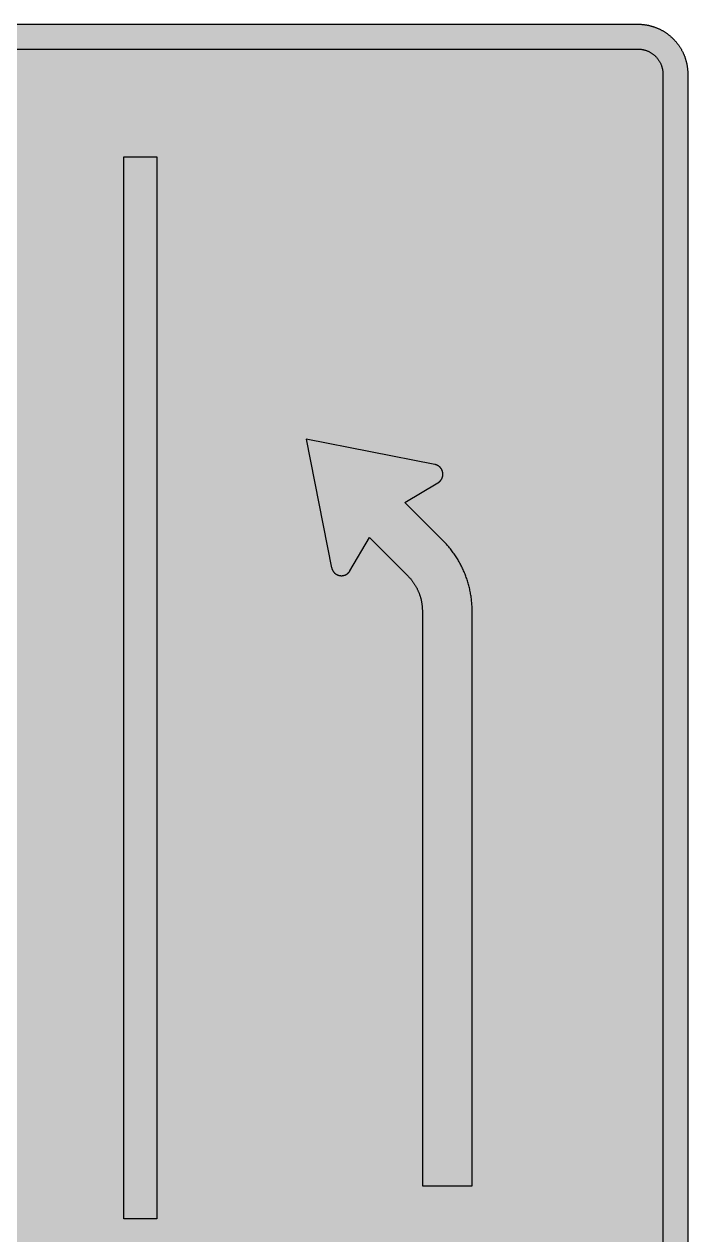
# Model space of a CAD drawing. Header units: metres. Extents: x -10.3 to 30.2, y -1.5 to 21.9.
# Drawn here: x 0 to 8.47, y 6.49 to 21.93 of the extents above; entities that cross this region are included whole.
import ezdxf

# ---------------------------------------------------------------- set-up
doc = ezdxf.new("R2010")
doc.units = ezdxf.units.M

msp = doc.modelspace()

# ---------------------------------------------------------------- hatches: boundary and pattern name
at = {"true_color": 0xf1efea}
for points in [[(-7.83165, 5.000006), (-7.839567, 4.999994), (-7.847415, 5.000147), (-7.855341, 5.000375), (-7.863189, 5.000756), (-7.871037, 5.001215), (-7.87881, 5.001749), (-7.886658, 5.002358), (-7.894431, 5.003042), (-7.902204, 5.003882), (-7.909977, 5.004797), (-7.917747, 5.005787), (-7.925445, 5.00693), (-7.93314, 5.008148), (-7.940838, 5.009444), (-7.948458, 5.010815), (-7.956153, 5.012264), (-7.963773, 5.013863), (-7.971318, 5.01554), (-7.978938, 5.017292), (-7.98648, 5.019122), (-7.993947, 5.021027), (-8.001417, 5.023085), (-8.008884, 5.025218), (-8.016351, 5.027426), (-8.023743, 5.029712), (-8.031135, 5.032076), (-8.038449, 5.03459), (-8.045763, 5.037104), (-8.05308, 5.039771), (-8.060319, 5.042516), (-8.06748, 5.045411), (-8.074644, 5.048306), (-8.081808, 5.051279), (-8.088894, 5.054402), (-8.09598, 5.057603), (-8.102991, 5.060804), (-8.110002, 5.064155), (-8.116935, 5.067662), (-8.123793, 5.071166), (-8.130651, 5.074748), (-8.137509, 5.07848), (-8.144292, 5.082215), (-8.150997, 5.0861), (-8.157702, 5.090063), (-8.164332, 5.094026), (-8.170884, 5.098142), (-8.177439, 5.102333), (-8.183991, 5.106599), (-8.190393, 5.111018), (-8.196792, 5.115437), (-8.203194, 5.119934), (-8.209443, 5.124506), (-8.215689, 5.129231), (-8.221863, 5.133956), (-8.228034, 5.138831), (-8.23413, 5.143709), (-8.240151, 5.148737), (-8.246094, 5.153843), (-8.252037, 5.158949), (-8.25783, 5.164205), (-8.263695, 5.169539), (-8.26941, 5.174873), (-8.27505, 5.18036), (-8.28069, 5.185922), (-8.286252, 5.191562), (-8.291661, 5.197202), (-8.297073, 5.202917), (-8.302407, 5.208707), (-8.307663, 5.214575), (-8.312769, 5.220518), (-8.317875, 5.226461), (-8.322828, 5.232482), (-8.327781, 5.238578), (-8.332656, 5.244749), (-8.337381, 5.250923), (-8.342031, 5.257169), (-8.346678, 5.263418), (-8.351175, 5.26982), (-8.355594, 5.276219), (-8.360013, 5.282621), (-8.364279, 5.289173), (-8.36847, 5.29565), (-8.372586, 5.30228), (-8.376549, 5.30891), (-8.380512, 5.315615), (-8.384397, 5.32232), (-8.388132, 5.329103), (-8.391864, 5.335961), (-8.395446, 5.342819), (-8.399028, 5.349677), (-8.402457, 5.35661), (-8.405808, 5.363621), (-8.409087, 5.370632), (-8.41221, 5.377718), (-8.415333, 5.384804), (-8.418306, 5.391968), (-8.421279, 5.399132), (-8.424096, 5.406293), (-8.426841, 5.413532), (-8.429508, 5.420849), (-8.432022, 5.428163), (-8.434536, 5.435477), (-8.4369, 5.442869), (-8.439261, 5.450261), (-8.441472, 5.457728), (-8.443527, 5.465195), (-8.445585, 5.472665), (-8.447568, 5.480207), (-8.449395, 5.487752), (-8.451147, 5.495294), (-8.452824, 5.502839), (-8.454348, 5.510459), (-8.455872, 5.518154), (-8.457243, 5.525774), (-8.458539, 5.533472), (-8.45976, 5.541167), (-8.460825, 5.54894), (-8.461815, 5.556635), (-8.46273, 5.564408), (-8.46357, 5.572181), (-8.464332, 5.580029), (-8.464941, 5.587802), (-8.465475, 5.59565), (-8.465931, 5.603498), (-8.466237, 5.611349), (-8.466465, 5.619197), (-8.466618, 5.627045), (-8.466693, 5.634971), (-8.466651, 21.298337), (-8.466618, 21.306185), (-8.466465, 21.314033), (-8.466237, 21.321959), (-8.465931, 21.329807), (-8.465475, 21.337655), (-8.464941, 21.345428), (-8.464332, 21.353276), (-8.46357, 21.361049), (-8.46273, 21.368822), (-8.461815, 21.376595), (-8.460825, 21.384368), (-8.45976, 21.392063), (-8.458539, 21.399758), (-8.457243, 21.407456), (-8.455872, 21.415076), (-8.454348, 21.422771), (-8.452824, 21.430391), (-8.451147, 21.437936), (-8.449395, 21.445556), (-8.447568, 21.453023), (-8.445585, 21.460568), (-8.443527, 21.468035), (-8.441472, 21.475502), (-8.439261, 21.482969), (-8.4369, 21.490361), (-8.434536, 21.497753), (-8.432022, 21.505067), (-8.429508, 21.512384), (-8.426841, 21.519623), (-8.424096, 21.526862), (-8.421279, 21.534101), (-8.418306, 21.541262), (-8.415333, 21.548426), (-8.41221, 21.555512), (-8.409087, 21.562598), (-8.405808, 21.569609), (-8.402457, 21.576542), (-8.399028, 21.583553), (-8.395446, 21.590411), (-8.391864, 21.597269), (-8.388132, 21.604127), (-8.384397, 21.61091), (-8.380512, 21.617615), (-8.376549, 21.62432), (-8.372586, 21.63095), (-8.36847, 21.637502), (-8.364279, 21.644057), (-8.360013, 21.650609), (-8.355594, 21.657011), (-8.351175, 21.66341), (-8.346678, 21.669737), (-8.342031, 21.676061), (-8.337381, 21.68231), (-8.332656, 21.688481), (-8.327781, 21.694652), (-8.322828, 21.700748), (-8.317875, 21.706769), (-8.312769, 21.712712), (-8.307663, 21.718655), (-8.302407, 21.724448), (-8.297073, 21.730238), (-8.291661, 21.736031), (-8.286252, 21.741668), (-8.28069, 21.747308), (-8.27505, 21.75287), (-8.26941, 21.758279), (-8.263695, 21.763691), (-8.25783, 21.769025), (-8.252037, 21.774206), (-8.246094, 21.779387), (-8.240151, 21.784493), (-8.23413, 21.789446), (-8.228034, 21.794399), (-8.221863, 21.799199), (-8.215689, 21.803999), (-8.209443, 21.808649), (-8.203194, 21.813296), (-8.196792, 21.817793), (-8.190393, 21.822212), (-8.183991, 21.826556), (-8.177439, 21.8309), (-8.170884, 21.835091), (-8.164332, 21.839204), (-8.157702, 21.843167), (-8.150997, 21.84713), (-8.144292, 21.851015), (-8.137509, 21.85475), (-8.130651, 21.858482), (-8.123793, 21.862064), (-8.116935, 21.865571), (-8.110002, 21.869075), (-8.102991, 21.872429), (-8.09598, 21.875627), (-8.088894, 21.878828), (-8.081808, 21.881954), (-8.074644, 21.884924), (-8.06748, 21.887897), (-8.060319, 21.890717), (-8.05308, 21.893459), (-8.045763, 21.896126), (-8.038449, 21.89864), (-8.031135, 21.901154), (-8.023743, 21.903518), (-8.016351, 21.905804), (-8.008884, 21.908012), (-8.001417, 21.910148), (-7.993947, 21.912203), (-7.98648, 21.914108), (-7.978938, 21.916013), (-7.971318, 21.917768), (-7.963773, 21.919442), (-7.956153, 21.920966), (-7.948458, 21.92249), (-7.940838, 21.923864), (-7.93314, 21.925157), (-7.925445, 21.9263), (-7.917747, 21.927443), (-7.909977, 21.928436), (-7.902204, 21.929348), (-7.894431, 21.930188), (-7.886658, 21.93095), (-7.87881, 21.931559), (-7.871037, 21.932093), (-7.863189, 21.932549), (-7.855341, 21.932855), (-7.847415, 21.933083), (-7.839567, 21.933236), (-7.831719, 21.933311), (7.831683, 21.933338), (7.839498, 21.933236), (7.847421, 21.933083), (7.855272, 21.932855), (7.86312, 21.932549), (7.870968, 21.932093), (7.878816, 21.931559), (7.886589, 21.93095), (7.894437, 21.930188), (7.90221, 21.929348), (7.909983, 21.928436), (7.917678, 21.927443), (7.925451, 21.9263), (7.933146, 21.925157), (7.940844, 21.923864), (7.948464, 21.92249), (7.956084, 21.920966), (7.963704, 21.919442), (7.971324, 21.917768), (7.978866, 21.916013), (7.986411, 21.914108), (7.993956, 21.912203), (8.001423, 21.910148), (8.00889, 21.908012), (8.016357, 21.905804), (8.023749, 21.903518), (8.031141, 21.901154), (8.038455, 21.89864), (8.045772, 21.896126), (8.053011, 21.893459), (8.06025, 21.890717), (8.067489, 21.887897), (8.07465, 21.884924), (8.081814, 21.881954), (8.0889, 21.878828), (8.095986, 21.875627), (8.102997, 21.872429), (8.110008, 21.869075), (8.116941, 21.865571), (8.123799, 21.862064), (8.130657, 21.858482), (8.137515, 21.85475), (8.144298, 21.851015), (8.151003, 21.84713), (8.157708, 21.843167), (8.164338, 21.839204), (8.17089, 21.835091), (8.177445, 21.8309), (8.183997, 21.826556), (8.190399, 21.822212), (8.196798, 21.817793), (8.2032, 21.813296), (8.209449, 21.808649), (8.215698, 21.803999), (8.221869, 21.799199), (8.22804, 21.794399), (8.234136, 21.789446), (8.240157, 21.784493), (8.2461, 21.779387), (8.252043, 21.774206), (8.257911, 21.769025), (8.263704, 21.763691), (8.269419, 21.758279), (8.275056, 21.75287), (8.280696, 21.747308), (8.286258, 21.741668), (8.291667, 21.736031), (8.297079, 21.730238), (8.302413, 21.724448), (8.307669, 21.718655), (8.312775, 21.712712), (8.317881, 21.706769), (8.322834, 21.700748), (8.327787, 21.694652), (8.332665, 21.688481), (8.337387, 21.68231), (8.342037, 21.676061), (8.346684, 21.669737), (8.351181, 21.66341), (8.3556, 21.657011), (8.359944, 21.650609), (8.364288, 21.644057), (8.368479, 21.637502), (8.372592, 21.63095), (8.376555, 21.62432), (8.380518, 21.617615), (8.384403, 21.61091), (8.388138, 21.604127), (8.39187, 21.597269), (8.395452, 21.590411), (8.398959, 21.583553), (8.402388, 21.576542), (8.405739, 21.569609), (8.409015, 21.562598), (8.412216, 21.555512), (8.415342, 21.548426), (8.418312, 21.541262), (8.421207, 21.534101), (8.424105, 21.526862), (8.426847, 21.519623), (8.429439, 21.512384), (8.432028, 21.505067), (8.434542, 21.497753), (8.436906, 21.490361), (8.439192, 21.482969), (8.4414, 21.475502), (8.443536, 21.468035), (8.445591, 21.460568), (8.447496, 21.453023), (8.449326, 21.445556), (8.451078, 21.437936), (8.452755, 21.430391), (8.454354, 21.422771), (8.455803, 21.415076), (8.457174, 21.407456), (8.45847, 21.399758), (8.459688, 21.392063), (8.460756, 21.384368), (8.461824, 21.376595), (8.462736, 21.368822), (8.463576, 21.361049), (8.46426, 21.353276), (8.464872, 21.345428), (8.465403, 21.337655), (8.465862, 21.329807), (8.466243, 21.321959), (8.466471, 21.314033), (8.466624, 21.306185), (8.466624, 21.298337), (8.466681, 5.635004), (8.466624, 5.627045), (8.466471, 5.619197), (8.466243, 5.611349), (8.465862, 5.603498), (8.465403, 5.59565), (8.464872, 5.587802), (8.46426, 5.580029), (8.463576, 5.572181), (8.462736, 5.564408), (8.461824, 5.556635), (8.460756, 5.54894), (8.459688, 5.541167), (8.45847, 5.533472), (8.457174, 5.525774), (8.455803, 5.518154), (8.454354, 5.510459), (8.452755, 5.502839), (8.451078, 5.495294), (8.449326, 5.487752), (8.447496, 5.480207), (8.445591, 5.472665), (8.443536, 5.465195), (8.4414, 5.457728), (8.439192, 5.450261), (8.436906, 5.442869), (8.434542, 5.435477), (8.432028, 5.428163), (8.429439, 5.420849), (8.426847, 5.413532), (8.424105, 5.406293), (8.421207, 5.399132), (8.418312, 5.391968), (8.415342, 5.384804), (8.412216, 5.377718), (8.409015, 5.370632), (8.405739, 5.363621), (8.402388, 5.35661), (8.398959, 5.349677), (8.395452, 5.342819), (8.39187, 5.335961), (8.388138, 5.329103), (8.384403, 5.32232), (8.380518, 5.315615), (8.376555, 5.30891), (8.372592, 5.30228), (8.368479, 5.29565), (8.364288, 5.289173), (8.359944, 5.282621), (8.3556, 5.276219), (8.351181, 5.26982), (8.346684, 5.263418), (8.342037, 5.257169), (8.337387, 5.250923), (8.332665, 5.244749), (8.327787, 5.238578), (8.322834, 5.232482), (8.317881, 5.226461), (8.312775, 5.220518), (8.307669, 5.214575), (8.302413, 5.208707), (8.297079, 5.202917), (8.291667, 5.197202), (8.286258, 5.191562), (8.280696, 5.185922), (8.275056, 5.18036), (8.269419, 5.174873), (8.263704, 5.169539), (8.257911, 5.164205), (8.252043, 5.158949), (8.2461, 5.153843), (8.240157, 5.148737), (8.234136, 5.143709), (8.22804, 5.138831), (8.221869, 5.133956), (8.215698, 5.129231), (8.209449, 5.124506), (8.2032, 5.119934), (8.196798, 5.115437), (8.190399, 5.111018), (8.183997, 5.106599), (8.177445, 5.102333), (8.17089, 5.098142), (8.164338, 5.094026), (8.157708, 5.090063), (8.151003, 5.0861), (8.144298, 5.082215), (8.137515, 5.07848), (8.130657, 5.074748), (8.123799, 5.071166), (8.116941, 5.067662), (8.110008, 5.064155), (8.102997, 5.060804), (8.095986, 5.057603), (8.0889, 5.054402), (8.081814, 5.051279), (8.07465, 5.048306), (8.067489, 5.045411), (8.06025, 5.042516), (8.053011, 5.039771), (8.045772, 5.037104), (8.038455, 5.03459), (8.031141, 5.032076), (8.023749, 5.029712), (8.016357, 5.027426), (8.00889, 5.025218), (8.001423, 5.023085), (7.993956, 5.021027), (7.986411, 5.019122), (7.978866, 5.017292), (7.971324, 5.01554), (7.963704, 5.013863), (7.956084, 5.012264), (7.948464, 5.010815), (7.940844, 5.009444), (7.933146, 5.008148), (7.925451, 5.00693), (7.917678, 5.005787), (7.909983, 5.004797), (7.90221, 5.003882), (7.894437, 5.003042), (7.886589, 5.002358), (7.878816, 5.001749), (7.870968, 5.001215), (7.86312, 5.000756), (7.855272, 5.000375), (7.847421, 5.000147), (7.839498, 4.999994), (7.83165, 4.999994)], [(1.270017, 20.240003), (1.69335, 20.240003), (1.69335, 6.693338), (1.270017, 6.693338)], [(4.855617, 15.833444), (5.279322, 16.08323), (5.281083, 16.084277), (5.282835, 16.08542), (5.284665, 16.086563), (5.286339, 16.087706), (5.288094, 16.088849), (5.289768, 16.090067), (5.291445, 16.091363), (5.293122, 16.092581), (5.294721, 16.093877), (5.296323, 16.095173), (5.297922, 16.096544), (5.299446, 16.097915), (5.30097, 16.099286), (5.302494, 16.100735), (5.303943, 16.102106), (5.305389, 16.103555), (5.306838, 16.105079), (5.308209, 16.106603), (5.30958, 16.108049), (5.310954, 16.109651), (5.312247, 16.111175), (5.313543, 16.112774), (5.314839, 16.114376), (5.316057, 16.115975), (5.317278, 16.117652), (5.318496, 16.119251), (5.319639, 16.120928), (5.320782, 16.12268), (5.321925, 16.124357), (5.322993, 16.126109), (5.324058, 16.127861), (5.325051, 16.129616), (5.326041, 16.131368), (5.327031, 16.133195), (5.327946, 16.13495), (5.328861, 16.136777), (5.329773, 16.138607), (5.330613, 16.140512), (5.33145, 16.142339), (5.332212, 16.144244), (5.332974, 16.146149), (5.333736, 16.148054), (5.334423, 16.149959), (5.335107, 16.151864), (5.335719, 16.153847), (5.336328, 16.155827), (5.336937, 16.157732), (5.337471, 16.159715), (5.338005, 16.161695), (5.338461, 16.163753), (5.338917, 16.165733), (5.339376, 16.167791), (5.339757, 16.169771), (5.34006, 16.171829), (5.340441, 16.173887), (5.340672, 16.175945), (5.340975, 16.178003), (5.341203, 16.180058), (5.341356, 16.182116), (5.341509, 16.184174), (5.341662, 16.186307), (5.341737, 16.188365), (5.341815, 16.190498), (5.341815, 16.192556), (5.341737, 16.195451), (5.341662, 16.198271), (5.341509, 16.201013), (5.341281, 16.203833), (5.341053, 16.206653), (5.340672, 16.209395), (5.340291, 16.21214), (5.339832, 16.214882), (5.339298, 16.217549), (5.338767, 16.220294), (5.338155, 16.222961), (5.337471, 16.225628), (5.336709, 16.228217), (5.335947, 16.230809), (5.335032, 16.233398), (5.334195, 16.23599), (5.333202, 16.238504), (5.332212, 16.241018), (5.331147, 16.243535), (5.330004, 16.245971), (5.328861, 16.24841), (5.32764, 16.250849), (5.326422, 16.25321), (5.325051, 16.255574), (5.323755, 16.25786), (5.322306, 16.260146), (5.32086, 16.262432), (5.319336, 16.26464), (5.317812, 16.266851), (5.31621, 16.268984), (5.314611, 16.271117), (5.312934, 16.273253), (5.311182, 16.275308), (5.30943, 16.277291), (5.3076, 16.279271), (5.30577, 16.281176), (5.303865, 16.283081), (5.30196, 16.284986), (5.29998, 16.286816), (5.297922, 16.288568), (5.295864, 16.29032), (5.293809, 16.291997), (5.291673, 16.293674), (5.28954, 16.295273), (5.287332, 16.296875), (5.285046, 16.298399), (5.282835, 16.299845), (5.280474, 16.301294), (5.278188, 16.302665), (5.275749, 16.304036), (5.273385, 16.305257), (5.270949, 16.30655), (5.268432, 16.307693), (5.265996, 16.308836), (5.263404, 16.309904), (5.26089, 16.310972), (5.258298, 16.311884), (5.255631, 16.312799), (5.253042, 16.313714), (5.250375, 16.314476), (5.24763, 16.315238), (5.244888, 16.315925), (5.242143, 16.316609), (5.239401, 16.317143), (3.59835, 16.641671), (3.922803, 15.000587), (3.923352, 14.99774), (3.923961, 14.994998), (3.924645, 14.992331), (3.925407, 14.989586), (3.926247, 14.986919), (3.927084, 14.984252), (3.927999, 14.981663), (3.928989, 14.979071), (3.930057, 14.976479), (3.931122, 14.973965), (3.932265, 14.971451), (3.933408, 14.969012), (3.934629, 14.966573), (3.935925, 14.964137), (3.937296, 14.961773), (3.938667, 14.959487), (3.940116, 14.957126), (3.941562, 14.95484), (3.943086, 14.952629), (3.944688, 14.950421), (3.946287, 14.948285), (3.947886, 14.946152), (3.949641, 14.944019), (3.951393, 14.942039), (3.953145, 14.939981), (3.954975, 14.937998), (3.956802, 14.936093), (3.958707, 14.934188), (3.96069, 14.932361), (3.96267, 14.930531), (3.96465, 14.928779), (3.966708, 14.927027), (3.968841, 14.92535), (3.970977, 14.923751), (3.97311, 14.922149), (3.975318, 14.92055), (3.977529, 14.919101), (3.97974, 14.917655), (3.982101, 14.916206), (3.984387, 14.914835), (3.986748, 14.913539), (3.989112, 14.912321), (3.991551, 14.9111), (3.993987, 14.909882), (3.996426, 14.908814), (3.99894, 14.907749), (4.001457, 14.906756), (4.003971, 14.905766), (4.00656, 14.904851), (4.009077, 14.904014), (4.011744, 14.903252), (4.014333, 14.90249), (4.017, 14.901803), (4.019667, 14.901194), (4.022334, 14.900585), (4.025079, 14.900129), (4.027821, 14.89967), (4.030563, 14.899289), (4.033308, 14.898908), (4.036128, 14.898605), (4.03887, 14.898452), (4.04169, 14.898299), (4.04451, 14.898146), (4.047327, 14.898146), (4.049463, 14.898146), (4.051596, 14.898224), (4.053654, 14.898299), (4.055709, 14.898452), (4.057845, 14.898605), (4.0599, 14.898755), (4.061958, 14.898986), (4.064016, 14.899214), (4.066074, 14.899517), (4.068132, 14.899823), (4.070187, 14.900204), (4.07217, 14.900585), (4.074228, 14.901041), (4.076208, 14.9015), (4.078188, 14.901956), (4.080171, 14.90249), (4.082151, 14.903024), (4.084134, 14.903558), (4.086114, 14.904167), (4.088019, 14.904851), (4.089999, 14.905538), (4.091904, 14.906225), (4.093809, 14.906909), (4.095714, 14.907671), (4.097619, 14.908511), (4.099449, 14.909348), (4.101279, 14.910185), (4.103184, 14.911025), (4.104936, 14.91194), (4.106763, 14.91293), (4.108593, 14.913845), (4.110345, 14.91491), (4.112097, 14.9159), (4.113852, 14.916968), (4.115604, 14.918036), (4.117281, 14.919179), (4.118955, 14.920244), (4.120632, 14.921465), (4.122309, 14.922608), (4.123986, 14.923826), (4.125585, 14.925122), (4.127187, 14.92634), (4.128786, 14.927636), (4.13031, 14.929007), (4.131834, 14.930378), (4.133358, 14.931752), (4.134882, 14.933123), (4.136331, 14.934569), (4.137777, 14.936018), (4.139226, 14.937467), (4.140672, 14.938991), (4.142046, 14.940515), (4.143417, 14.942039), (4.144713, 14.943638), (4.146084, 14.945237), (4.14738, 14.946839), (4.148598, 14.948516), (4.149816, 14.95019), (4.151037, 14.951867), (4.152255, 14.953544), (4.153398, 14.955296), (4.154541, 14.957048), (4.155684, 14.958878), (4.156752, 14.96063), (4.406577, 15.384404), (4.894068, 14.896946), (4.899549, 14.891288), (4.905036, 14.885651), (4.910445, 14.879858), (4.915704, 14.874068), (4.92096, 14.868275), (4.926144, 14.862332), (4.931172, 14.856389), (4.9362, 14.850368), (4.941153, 14.844272), (4.945956, 14.838101), (4.950756, 14.83193), (4.955403, 14.825681), (4.959975, 14.819432), (4.964547, 14.81303), (4.968966, 14.806631), (4.97331, 14.800229), (4.977579, 14.793677), (4.98177, 14.7872), (4.985883, 14.78057), (4.989921, 14.77394), (4.993884, 14.767235), (4.997694, 14.76053), (5.001504, 14.753747), (5.005161, 14.746889), (5.008821, 14.740031), (5.012325, 14.733173), (5.015754, 14.72624), (5.019108, 14.719229), (5.022384, 14.712218), (5.025585, 14.705132), (5.028633, 14.698046), (5.031681, 14.690882), (5.034576, 14.683721), (5.037396, 14.676557), (5.040138, 14.669318), (5.042805, 14.662004), (5.045397, 14.654687), (5.047833, 14.647373), (5.050272, 14.639981), (5.052558, 14.632589), (5.054769, 14.625122), (5.056902, 14.61773), (5.058882, 14.610188), (5.060865, 14.602718), (5.062692, 14.595176), (5.064447, 14.587556), (5.066121, 14.580011), (5.067645, 14.572391), (5.069169, 14.564696), (5.070543, 14.557076), (5.071836, 14.549378), (5.073057, 14.541683), (5.074122, 14.533988), (5.075115, 14.526215), (5.076027, 14.518442), (5.076867, 14.510669), (5.077629, 14.502896), (5.078238, 14.495048), (5.078772, 14.4872), (5.079228, 14.479352), (5.079534, 14.471504), (5.079762, 14.463653), (5.079915, 14.455805), (5.07999, 14.447882), (5.080014, 7.116671), (5.715015, 7.116671), (5.715015, 14.447936), (5.714889, 14.463653), (5.714583, 14.479427), (5.714127, 14.495201), (5.71344, 14.510897), (5.712528, 14.526596), (5.71146, 14.542217), (5.710242, 14.557838), (5.708793, 14.573459), (5.707116, 14.589002), (5.705289, 14.604548), (5.703306, 14.620016), (5.701098, 14.635409), (5.698659, 14.650877), (5.696067, 14.666195), (5.693325, 14.681585), (5.690352, 14.696825), (5.687229, 14.712065), (5.683875, 14.72723), (5.680371, 14.742395), (5.676714, 14.757482), (5.672826, 14.772494), (5.668713, 14.787503), (5.664522, 14.80244), (5.6601, 14.817299), (5.655528, 14.83208), (5.650728, 14.846789), (5.645775, 14.861495), (5.640594, 14.876126), (5.635335, 14.890679), (5.629851, 14.905157), (5.624136, 14.91956), (5.618343, 14.933885), (5.612325, 14.94821), (5.606151, 14.962382), (5.599752, 14.976479), (5.593197, 14.990576), (5.586492, 15.004523), (5.579634, 15.018389), (5.572623, 15.032183), (5.565384, 15.045899), (5.557992, 15.059537), (5.55045, 15.073103), (5.542752, 15.086588), (5.534829, 15.099923), (5.52675, 15.113258), (5.518599, 15.126443), (5.510217, 15.139472), (5.501604, 15.152501), (5.492919, 15.16538), (5.484003, 15.178181), (5.475012, 15.190907), (5.46579, 15.20348), (5.456418, 15.215978), (5.446893, 15.22832), (5.437215, 15.24059), (5.427387, 15.252782), (5.417403, 15.264821), (5.407269, 15.276785), (5.396907, 15.288596), (5.386467, 15.300254), (5.375874, 15.311837), (5.365056, 15.323342), (5.354157, 15.334697), (5.343033, 15.345899)]]:
    msp.add_hatch(color=7, dxfattribs=at).paths.add_polyline_path(points)
at = {"true_color": 0x9b9b9b}
msp.add_hatch(color=253, dxfattribs=at).paths.add_polyline_path([(-7.83165, 5.317505), (-7.839873, 5.317598), (-7.848024, 5.317901), (-7.856103, 5.31836), (-7.864179, 5.319122), (-7.872105, 5.320034), (-7.880028, 5.321102), (-7.887879, 5.322398), (-7.895649, 5.323922), (-7.903347, 5.325599), (-7.911042, 5.327426), (-7.918587, 5.329484), (-7.926129, 5.33177), (-7.933521, 5.334131), (-7.940838, 5.336723), (-7.948077, 5.339465), (-7.955238, 5.342438), (-7.962324, 5.345486), (-7.969335, 5.348762), (-7.976193, 5.352191), (-7.983051, 5.355773), (-7.989681, 5.359508), (-7.996311, 5.363393), (-8.002788, 5.367509), (-8.009187, 5.3717), (-8.015436, 5.376041), (-8.02161, 5.380538), (-8.027706, 5.385185), (-8.033649, 5.389988), (-8.039439, 5.394863), (-8.045154, 5.399969), (-8.050716, 5.40515), (-8.056203, 5.410484), (-8.061537, 5.415896), (-8.066718, 5.421458), (-8.071749, 5.427173), (-8.076702, 5.432963), (-8.081427, 5.438906), (-8.086074, 5.445002), (-8.090571, 5.451176), (-8.09499, 5.457425), (-8.099181, 5.463824), (-8.103219, 5.470301), (-8.107104, 5.476931), (-8.110839, 5.483636), (-8.114421, 5.490419), (-8.11785, 5.497277), (-8.121126, 5.504288), (-8.124249, 5.511374), (-8.127147, 5.518535), (-8.129889, 5.525774), (-8.132481, 5.533091), (-8.134917, 5.540558), (-8.137128, 5.548025), (-8.139186, 5.555645), (-8.141091, 5.563265), (-8.142768, 5.570963), (-8.144214, 5.578733), (-8.14551, 5.586584), (-8.146653, 5.594507), (-8.147568, 5.602508), (-8.148252, 5.610509), (-8.148786, 5.618663), (-8.149092, 5.626739), (-8.149167, 5.634971), (-8.149152, 21.298337), (-8.149092, 21.306491), (-8.148786, 21.314645), (-8.148252, 21.322721), (-8.147568, 21.330722), (-8.146653, 21.338723), (-8.14551, 21.346649), (-8.144214, 21.354497), (-8.142768, 21.36227), (-8.141091, 21.369965), (-8.139186, 21.37766), (-8.137128, 21.385205), (-8.134917, 21.392672), (-8.132481, 21.400139), (-8.129889, 21.407456), (-8.127147, 21.414695), (-8.124249, 21.421856), (-8.121126, 21.428945), (-8.11785, 21.435953), (-8.114421, 21.442811), (-8.110839, 21.449594), (-8.107104, 21.456299), (-8.103219, 21.462929), (-8.099181, 21.469406), (-8.09499, 21.475808), (-8.090571, 21.482054), (-8.086074, 21.488228), (-8.081427, 21.494324), (-8.076702, 21.500267), (-8.071749, 21.506057), (-8.066718, 21.511772), (-8.061537, 21.517337), (-8.056203, 21.522821), (-8.050716, 21.52808), (-8.045154, 21.533339), (-8.039439, 21.538367), (-8.033649, 21.54332), (-8.027706, 21.548045), (-8.02161, 21.552692), (-8.015436, 21.557189), (-8.009187, 21.561533), (-8.002788, 21.565799), (-7.996311, 21.569837), (-7.989681, 21.573725), (-7.983051, 21.577457), (-7.976193, 21.581039), (-7.969335, 21.584468), (-7.962324, 21.587744), (-7.955238, 21.59087), (-7.948077, 21.593765), (-7.940838, 21.596507), (-7.933521, 21.599099), (-7.926129, 21.601538), (-7.918587, 21.603746), (-7.911042, 21.605804), (-7.903347, 21.607634), (-7.895649, 21.609386), (-7.887879, 21.610832), (-7.880028, 21.612128), (-7.872105, 21.613271), (-7.864179, 21.614186), (-7.856103, 21.614873), (-7.848024, 21.615404), (-7.839873, 21.61571), (-7.831719, 21.615785), (7.831683, 21.615839), (7.839801, 21.61571), (7.847955, 21.615404), (7.856109, 21.614873), (7.86411, 21.614186), (7.872111, 21.613271), (7.880037, 21.612128), (7.887885, 21.610832), (7.895658, 21.609386), (7.903353, 21.607634), (7.910973, 21.605804), (7.918593, 21.603746), (7.92606, 21.601538), (7.933452, 21.599099), (7.940844, 21.596507), (7.948083, 21.593765), (7.955244, 21.59087), (7.962333, 21.587744), (7.969341, 21.584468), (7.976199, 21.581039), (7.982982, 21.577457), (7.989687, 21.573725), (7.996317, 21.569837), (8.002794, 21.565799), (8.009196, 21.561533), (8.015442, 21.557189), (8.021616, 21.552692), (8.027712, 21.548045), (8.03358, 21.54332), (8.039445, 21.538367), (8.04516, 21.533339), (8.050725, 21.52808), (8.056134, 21.522821), (8.061468, 21.517337), (8.066649, 21.511772), (8.071755, 21.506057), (8.076633, 21.500267), (8.081433, 21.494324), (8.08608, 21.488228), (8.090577, 21.482054), (8.094921, 21.475808), (8.099112, 21.469406), (8.10315, 21.462929), (8.107113, 21.456299), (8.110845, 21.449594), (8.114427, 21.442811), (8.117856, 21.435953), (8.121132, 21.428945), (8.12418, 21.421856), (8.127153, 21.414695), (8.129895, 21.407456), (8.132487, 21.400139), (8.134848, 21.392672), (8.137134, 21.385205), (8.139117, 21.37766), (8.141022, 21.369965), (8.142696, 21.36227), (8.14422, 21.354497), (8.145516, 21.346649), (8.146584, 21.338723), (8.147499, 21.330722), (8.148183, 21.322721), (8.148717, 21.314645), (8.149023, 21.306491), (8.149173, 21.298337), (8.149182, 5.635004), (8.149023, 5.626739), (8.148717, 5.618663), (8.148183, 5.610509), (8.147499, 5.602508), (8.146584, 5.594507), (8.145516, 5.586584), (8.14422, 5.578733), (8.142696, 5.570963), (8.141022, 5.563265), (8.139117, 5.555645), (8.137134, 5.548025), (8.134848, 5.540558), (8.132487, 5.533091), (8.129895, 5.525774), (8.127153, 5.518535), (8.12418, 5.511374), (8.121132, 5.504288), (8.117856, 5.497277), (8.114427, 5.490419), (8.110845, 5.483636), (8.107113, 5.476931), (8.10315, 5.470301), (8.099112, 5.463824), (8.094921, 5.457425), (8.090577, 5.451176), (8.08608, 5.445002), (8.081433, 5.438906), (8.076633, 5.432963), (8.071755, 5.427173), (8.066649, 5.421458), (8.061468, 5.415896), (8.056134, 5.410484), (8.050725, 5.40515), (8.04516, 5.399969), (8.039445, 5.394863), (8.03358, 5.389988), (8.027712, 5.385185), (8.021616, 5.380538), (8.015442, 5.376041), (8.009196, 5.3717), (8.002794, 5.367509), (7.996317, 5.363393), (7.989687, 5.359508), (7.982982, 5.355773), (7.976199, 5.352191), (7.969341, 5.348762), (7.962333, 5.345486), (7.955244, 5.342438), (7.948083, 5.339465), (7.940844, 5.336723), (7.933452, 5.334131), (7.92606, 5.33177), (7.918593, 5.329484), (7.910973, 5.327426), (7.903353, 5.325599), (7.895658, 5.323922), (7.887885, 5.322398), (7.880037, 5.321102), (7.872111, 5.320034), (7.86411, 5.319122), (7.856109, 5.31836), (7.847955, 5.317901), (7.839801, 5.317598), (7.83165, 5.317445)])

# ---------------------------------------------------------------- linework, layer by layer
at = {"color": 7, "true_color": 0xf1efea}
for points in [[(-7.831719, 21.933311), (7.831683, 21.933338), (7.839498, 21.933236), (7.847421, 21.933083), (7.855272, 21.932855), (7.86312, 21.932549), (7.870968, 21.932093), (7.878816, 21.931559), (7.886589, 21.93095), (7.894437, 21.930188), (7.90221, 21.929348), (7.909983, 21.928436), (7.917678, 21.927443), (7.925451, 21.9263), (7.933146, 21.925157), (7.940844, 21.923864), (7.948464, 21.92249), (7.956084, 21.920966), (7.963704, 21.919442), (7.971324, 21.917768), (7.978866, 21.916013), (7.986411, 21.914108), (7.993956, 21.912203), (8.001423, 21.910148), (8.00889, 21.908012), (8.016357, 21.905804), (8.023749, 21.903518), (8.031141, 21.901154), (8.038455, 21.89864), (8.045772, 21.896126), (8.053011, 21.893459), (8.06025, 21.890717), (8.067489, 21.887897), (8.07465, 21.884924), (8.081814, 21.881954), (8.0889, 21.878828), (8.095986, 21.875627), (8.102997, 21.872429), (8.110008, 21.869075), (8.116941, 21.865571), (8.123799, 21.862064), (8.130657, 21.858482), (8.137515, 21.85475), (8.144298, 21.851015), (8.151003, 21.84713), (8.157708, 21.843167), (8.164338, 21.839204), (8.17089, 21.835091), (8.177445, 21.8309), (8.183997, 21.826556), (8.190399, 21.822212), (8.196798, 21.817793), (8.2032, 21.813296), (8.209449, 21.808649), (8.215698, 21.803999), (8.221869, 21.799199), (8.22804, 21.794399), (8.234136, 21.789446), (8.240157, 21.784493), (8.2461, 21.779387), (8.252043, 21.774206), (8.257911, 21.769025), (8.263704, 21.763691), (8.269419, 21.758279), (8.275056, 21.75287), (8.280696, 21.747308), (8.286258, 21.741668), (8.291667, 21.736031), (8.297079, 21.730238), (8.302413, 21.724448), (8.307669, 21.718655), (8.312775, 21.712712), (8.317881, 21.706769), (8.322834, 21.700748), (8.327787, 21.694652), (8.332665, 21.688481), (8.337387, 21.68231), (8.342037, 21.676061), (8.346684, 21.669737), (8.351181, 21.66341), (8.3556, 21.657011), (8.359944, 21.650609), (8.364288, 21.644057), (8.368479, 21.637502), (8.372592, 21.63095), (8.376555, 21.62432), (8.380518, 21.617615), (8.384403, 21.61091), (8.388138, 21.604127), (8.39187, 21.597269), (8.395452, 21.590411), (8.398959, 21.583553), (8.402388, 21.576542), (8.405739, 21.569609), (8.409015, 21.562598), (8.412216, 21.555512), (8.415342, 21.548426), (8.418312, 21.541262), (8.421207, 21.534101), (8.424105, 21.526862), (8.426847, 21.519623), (8.429439, 21.512384), (8.432028, 21.505067), (8.434542, 21.497753), (8.436906, 21.490361), (8.439192, 21.482969), (8.4414, 21.475502), (8.443536, 21.468035), (8.445591, 21.460568), (8.447496, 21.453023), (8.449326, 21.445556), (8.451078, 21.437936), (8.452755, 21.430391), (8.454354, 21.422771), (8.455803, 21.415076), (8.457174, 21.407456), (8.45847, 21.399758), (8.459688, 21.392063), (8.460756, 21.384368), (8.461824, 21.376595), (8.462736, 21.368822), (8.463576, 21.361049), (8.46426, 21.353276), (8.464872, 21.345428), (8.465403, 21.337655), (8.465862, 21.329807), (8.466243, 21.321959), (8.466471, 21.314033), (8.466624, 21.306185), (8.466624, 21.298337), (8.466681, 5.635004)], [(1.270017, 20.240003), (1.69335, 20.240003), (1.69335, 6.693338), (1.270017, 6.693338), (1.270017, 20.240003)], [(4.855617, 15.833444), (5.279322, 16.08323), (5.281083, 16.084277), (5.282835, 16.08542), (5.284665, 16.086563), (5.286339, 16.087706), (5.288094, 16.088849), (5.289768, 16.090067), (5.291445, 16.091363), (5.293122, 16.092581), (5.294721, 16.093877), (5.296323, 16.095173), (5.297922, 16.096544), (5.299446, 16.097915), (5.30097, 16.099286), (5.302494, 16.100735), (5.303943, 16.102106), (5.305389, 16.103555), (5.306838, 16.105079), (5.308209, 16.106603), (5.30958, 16.108049), (5.310954, 16.109651), (5.312247, 16.111175), (5.313543, 16.112774), (5.314839, 16.114376), (5.316057, 16.115975), (5.317278, 16.117652), (5.318496, 16.119251), (5.319639, 16.120928), (5.320782, 16.12268), (5.321925, 16.124357), (5.322993, 16.126109), (5.324058, 16.127861), (5.325051, 16.129616), (5.326041, 16.131368), (5.327031, 16.133195), (5.327946, 16.13495), (5.328861, 16.136777), (5.329773, 16.138607), (5.330613, 16.140512), (5.33145, 16.142339), (5.332212, 16.144244), (5.332974, 16.146149), (5.333736, 16.148054), (5.334423, 16.149959), (5.335107, 16.151864), (5.335719, 16.153847), (5.336328, 16.155827), (5.336937, 16.157732), (5.337471, 16.159715), (5.338005, 16.161695), (5.338461, 16.163753), (5.338917, 16.165733), (5.339376, 16.167791), (5.339757, 16.169771), (5.34006, 16.171829), (5.340441, 16.173887), (5.340672, 16.175945), (5.340975, 16.178003), (5.341203, 16.180058), (5.341356, 16.182116), (5.341509, 16.184174), (5.341662, 16.186307), (5.341737, 16.188365), (5.341815, 16.190498), (5.341815, 16.192556), (5.341737, 16.195451), (5.341662, 16.198271), (5.341509, 16.201013), (5.341281, 16.203833), (5.341053, 16.206653), (5.340672, 16.209395), (5.340291, 16.21214), (5.339832, 16.214882), (5.339298, 16.217549), (5.338767, 16.220294), (5.338155, 16.222961), (5.337471, 16.225628), (5.336709, 16.228217), (5.335947, 16.230809), (5.335032, 16.233398), (5.334195, 16.23599), (5.333202, 16.238504), (5.332212, 16.241018), (5.331147, 16.243535), (5.330004, 16.245971), (5.328861, 16.24841), (5.32764, 16.250849), (5.326422, 16.25321), (5.325051, 16.255574), (5.323755, 16.25786), (5.322306, 16.260146), (5.32086, 16.262432), (5.319336, 16.26464), (5.317812, 16.266851), (5.31621, 16.268984), (5.314611, 16.271117), (5.312934, 16.273253), (5.311182, 16.275308), (5.30943, 16.277291), (5.3076, 16.279271), (5.30577, 16.281176), (5.303865, 16.283081), (5.30196, 16.284986), (5.29998, 16.286816), (5.297922, 16.288568), (5.295864, 16.29032), (5.293809, 16.291997), (5.291673, 16.293674), (5.28954, 16.295273), (5.287332, 16.296875), (5.285046, 16.298399), (5.282835, 16.299845), (5.280474, 16.301294), (5.278188, 16.302665), (5.275749, 16.304036), (5.273385, 16.305257), (5.270949, 16.30655), (5.268432, 16.307693), (5.265996, 16.308836), (5.263404, 16.309904), (5.26089, 16.310972), (5.258298, 16.311884), (5.255631, 16.312799), (5.253042, 16.313714), (5.250375, 16.314476), (5.24763, 16.315238), (5.244888, 16.315925), (5.242143, 16.316609), (5.239401, 16.317143), (3.59835, 16.641671), (3.922803, 15.000587), (3.923352, 14.99774), (3.923961, 14.994998), (3.924645, 14.992331), (3.925407, 14.989586), (3.926247, 14.986919), (3.927084, 14.984252), (3.927999, 14.981663), (3.928989, 14.979071), (3.930057, 14.976479), (3.931122, 14.973965), (3.932265, 14.971451), (3.933408, 14.969012), (3.934629, 14.966573), (3.935925, 14.964137), (3.937296, 14.961773), (3.938667, 14.959487), (3.940116, 14.957126), (3.941562, 14.95484), (3.943086, 14.952629), (3.944688, 14.950421), (3.946287, 14.948285), (3.947886, 14.946152), (3.949641, 14.944019), (3.951393, 14.942039), (3.953145, 14.939981), (3.954975, 14.937998), (3.956802, 14.936093), (3.958707, 14.934188), (3.96069, 14.932361), (3.96267, 14.930531), (3.96465, 14.928779), (3.966708, 14.927027), (3.968841, 14.92535), (3.970977, 14.923751), (3.97311, 14.922149), (3.975318, 14.92055), (3.977529, 14.919101), (3.97974, 14.917655), (3.982101, 14.916206), (3.984387, 14.914835), (3.986748, 14.913539), (3.989112, 14.912321), (3.991551, 14.9111), (3.993987, 14.909882), (3.996426, 14.908814), (3.99894, 14.907749), (4.001457, 14.906756), (4.003971, 14.905766), (4.00656, 14.904851), (4.009077, 14.904014), (4.011744, 14.903252), (4.014333, 14.90249), (4.017, 14.901803), (4.019667, 14.901194), (4.022334, 14.900585), (4.025079, 14.900129), (4.027821, 14.89967), (4.030563, 14.899289), (4.033308, 14.898908), (4.036128, 14.898605), (4.03887, 14.898452), (4.04169, 14.898299), (4.04451, 14.898146), (4.047327, 14.898146), (4.049463, 14.898146), (4.051596, 14.898224), (4.053654, 14.898299), (4.055709, 14.898452), (4.057845, 14.898605), (4.0599, 14.898755), (4.061958, 14.898986), (4.064016, 14.899214), (4.066074, 14.899517), (4.068132, 14.899823), (4.070187, 14.900204), (4.07217, 14.900585), (4.074228, 14.901041), (4.076208, 14.9015), (4.078188, 14.901956), (4.080171, 14.90249), (4.082151, 14.903024), (4.084134, 14.903558), (4.086114, 14.904167), (4.088019, 14.904851), (4.089999, 14.905538), (4.091904, 14.906225), (4.093809, 14.906909), (4.095714, 14.907671), (4.097619, 14.908511), (4.099449, 14.909348), (4.101279, 14.910185), (4.103184, 14.911025), (4.104936, 14.91194), (4.106763, 14.91293), (4.108593, 14.913845), (4.110345, 14.91491), (4.112097, 14.9159), (4.113852, 14.916968), (4.115604, 14.918036), (4.117281, 14.919179), (4.118955, 14.920244), (4.120632, 14.921465), (4.122309, 14.922608), (4.123986, 14.923826), (4.125585, 14.925122), (4.127187, 14.92634), (4.128786, 14.927636), (4.13031, 14.929007), (4.131834, 14.930378), (4.133358, 14.931752), (4.134882, 14.933123), (4.136331, 14.934569), (4.137777, 14.936018), (4.139226, 14.937467), (4.140672, 14.938991), (4.142046, 14.940515), (4.143417, 14.942039), (4.144713, 14.943638), (4.146084, 14.945237), (4.14738, 14.946839), (4.148598, 14.948516), (4.149816, 14.95019), (4.151037, 14.951867), (4.152255, 14.953544), (4.153398, 14.955296), (4.154541, 14.957048), (4.155684, 14.958878), (4.156752, 14.96063), (4.406577, 15.384404), (4.894068, 14.896946), (4.899549, 14.891288), (4.905036, 14.885651), (4.910445, 14.879858), (4.915704, 14.874068), (4.92096, 14.868275), (4.926144, 14.862332), (4.931172, 14.856389), (4.9362, 14.850368), (4.941153, 14.844272), (4.945956, 14.838101), (4.950756, 14.83193), (4.955403, 14.825681), (4.959975, 14.819432), (4.964547, 14.81303), (4.968966, 14.806631), (4.97331, 14.800229), (4.977579, 14.793677), (4.98177, 14.7872), (4.985883, 14.78057), (4.989921, 14.77394), (4.993884, 14.767235), (4.997694, 14.76053), (5.001504, 14.753747), (5.005161, 14.746889), (5.008821, 14.740031), (5.012325, 14.733173), (5.015754, 14.72624), (5.019108, 14.719229), (5.022384, 14.712218), (5.025585, 14.705132), (5.028633, 14.698046), (5.031681, 14.690882), (5.034576, 14.683721), (5.037396, 14.676557), (5.040138, 14.669318), (5.042805, 14.662004), (5.045397, 14.654687), (5.047833, 14.647373), (5.050272, 14.639981), (5.052558, 14.632589), (5.054769, 14.625122), (5.056902, 14.61773), (5.058882, 14.610188), (5.060865, 14.602718), (5.062692, 14.595176), (5.064447, 14.587556), (5.066121, 14.580011), (5.067645, 14.572391), (5.069169, 14.564696), (5.070543, 14.557076), (5.071836, 14.549378), (5.073057, 14.541683), (5.074122, 14.533988), (5.075115, 14.526215), (5.076027, 14.518442), (5.076867, 14.510669), (5.077629, 14.502896), (5.078238, 14.495048), (5.078772, 14.4872), (5.079228, 14.479352), (5.079534, 14.471504), (5.079762, 14.463653), (5.079915, 14.455805), (5.07999, 14.447882), (5.080014, 7.116671), (5.715015, 7.116671), (5.715015, 14.447936), (5.714889, 14.463653), (5.714583, 14.479427), (5.714127, 14.495201), (5.71344, 14.510897), (5.712528, 14.526596), (5.71146, 14.542217), (5.710242, 14.557838), (5.708793, 14.573459), (5.707116, 14.589002), (5.705289, 14.604548), (5.703306, 14.620016), (5.701098, 14.635409), (5.698659, 14.650877), (5.696067, 14.666195), (5.693325, 14.681585), (5.690352, 14.696825), (5.687229, 14.712065), (5.683875, 14.72723), (5.680371, 14.742395), (5.676714, 14.757482), (5.672826, 14.772494), (5.668713, 14.787503), (5.664522, 14.80244), (5.6601, 14.817299), (5.655528, 14.83208), (5.650728, 14.846789), (5.645775, 14.861495), (5.640594, 14.876126), (5.635335, 14.890679), (5.629851, 14.905157), (5.624136, 14.91956), (5.618343, 14.933885), (5.612325, 14.94821), (5.606151, 14.962382), (5.599752, 14.976479), (5.593197, 14.990576), (5.586492, 15.004523), (5.579634, 15.018389), (5.572623, 15.032183), (5.565384, 15.045899), (5.557992, 15.059537), (5.55045, 15.073103), (5.542752, 15.086588), (5.534829, 15.099923), (5.52675, 15.113258), (5.518599, 15.126443), (5.510217, 15.139472), (5.501604, 15.152501), (5.492919, 15.16538), (5.484003, 15.178181), (5.475012, 15.190907), (5.46579, 15.20348), (5.456418, 15.215978), (5.446893, 15.22832), (5.437215, 15.24059), (5.427387, 15.252782), (5.417403, 15.264821), (5.407269, 15.276785), (5.396907, 15.288596), (5.386467, 15.300254), (5.375874, 15.311837), (5.365056, 15.323342), (5.354157, 15.334697), (5.343033, 15.345899), (4.855617, 15.833444)]]:
    msp.add_lwpolyline(points, dxfattribs=at)
at = {"color": 253, "true_color": 0x9b9b9b}
msp.add_lwpolyline([(-7.831719, 21.615785), (7.831683, 21.615839), (7.839801, 21.61571), (7.847955, 21.615404), (7.856109, 21.614873), (7.86411, 21.614186), (7.872111, 21.613271), (7.880037, 21.612128), (7.887885, 21.610832), (7.895658, 21.609386), (7.903353, 21.607634), (7.910973, 21.605804), (7.918593, 21.603746), (7.92606, 21.601538), (7.933452, 21.599099), (7.940844, 21.596507), (7.948083, 21.593765), (7.955244, 21.59087), (7.962333, 21.587744), (7.969341, 21.584468), (7.976199, 21.581039), (7.982982, 21.577457), (7.989687, 21.573725), (7.996317, 21.569837), (8.002794, 21.565799), (8.009196, 21.561533), (8.015442, 21.557189), (8.021616, 21.552692), (8.027712, 21.548045), (8.03358, 21.54332), (8.039445, 21.538367), (8.04516, 21.533339), (8.050725, 21.52808), (8.056134, 21.522821), (8.061468, 21.517337), (8.066649, 21.511772), (8.071755, 21.506057), (8.076633, 21.500267), (8.081433, 21.494324), (8.08608, 21.488228), (8.090577, 21.482054), (8.094921, 21.475808), (8.099112, 21.469406), (8.10315, 21.462929), (8.107113, 21.456299), (8.110845, 21.449594), (8.114427, 21.442811), (8.117856, 21.435953), (8.121132, 21.428945), (8.12418, 21.421856), (8.127153, 21.414695), (8.129895, 21.407456), (8.132487, 21.400139), (8.134848, 21.392672), (8.137134, 21.385205), (8.139117, 21.37766), (8.141022, 21.369965), (8.142696, 21.36227), (8.14422, 21.354497), (8.145516, 21.346649), (8.146584, 21.338723), (8.147499, 21.330722), (8.148183, 21.322721), (8.148717, 21.314645), (8.149023, 21.306491), (8.149173, 21.298337), (8.149182, 5.635004)], dxfattribs=at)

doc.saveas('drawing.dxf')
